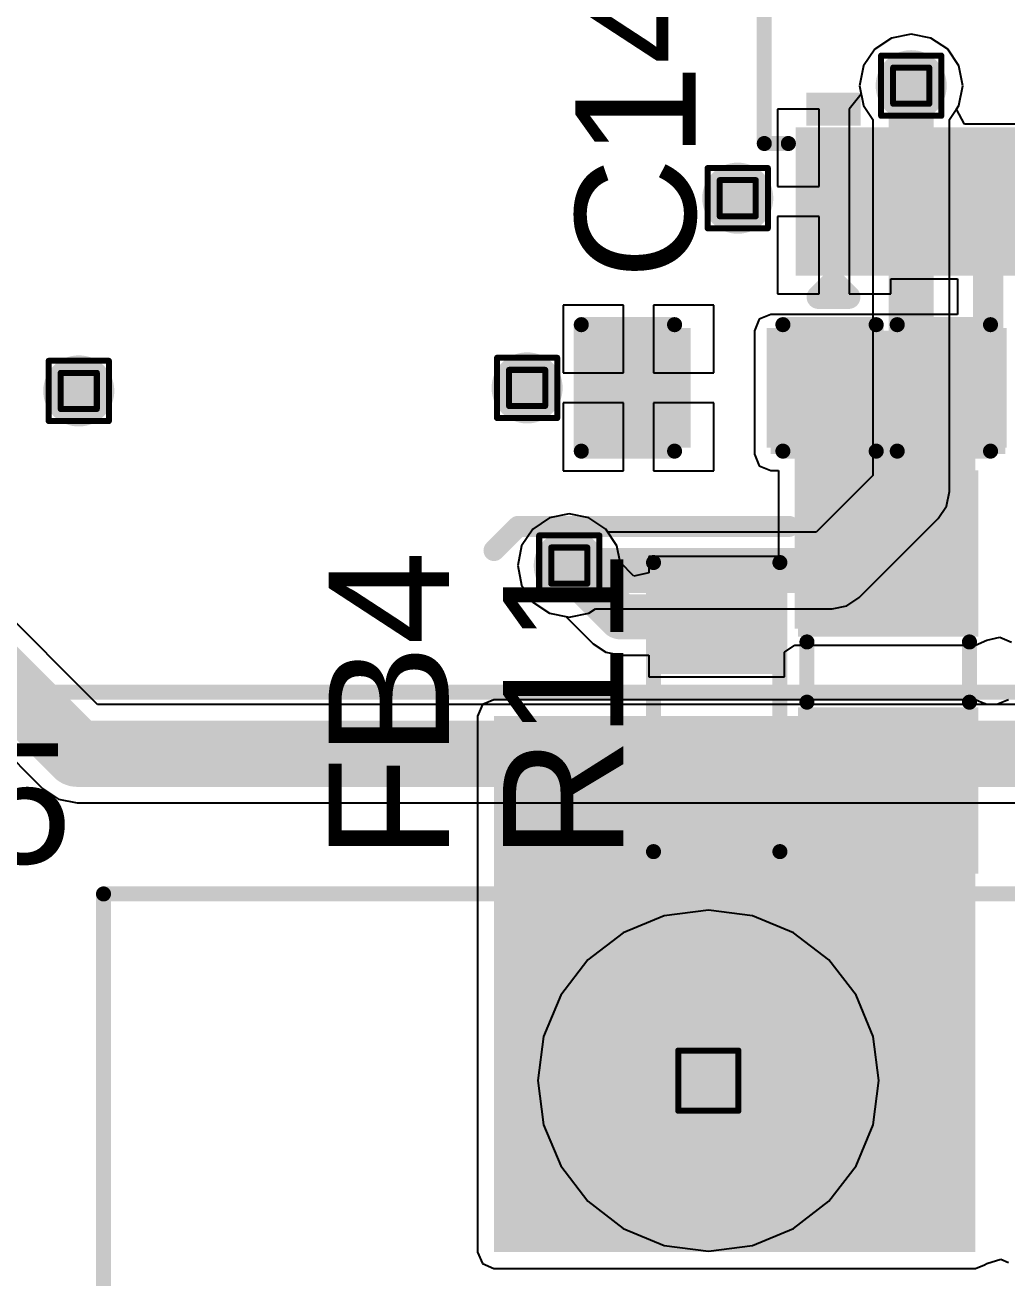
# Model space of a CAD drawing. Header units: inches. Extents: x -0.3 to 9.9, y -0.4 to 5.
# Drawn here: x 2.1011 to 2.4275, y 0.1784 to 0.5945 of the extents above; entities that cross this region are included whole.
import ezdxf

# ---------------------------------------------------------------- set-up
doc = ezdxf.new("R2010")
doc.units = ezdxf.units.IN
doc.header["$MEASUREMENT"] = 0
for name, color, linetype in [('Bottom Layer', 5, 'Continuous'), ('Bottom Solder', 6, 'Continuous'), ('Drill Drawing', 1, 'Continuous'), ('Multi-Layer', 9, 'Continuous'), ('Pad Holes', 156, 'Continuous'), ('Top Layer', 1, 'Continuous'), ('Top Overlay', 2, 'Continuous'), ('Top Paste', 8, 'Continuous'), ('Top Solder', 216, 'Continuous'), ('Via Holes', 16, 'Continuous')]:
    doc.layers.add(name, color=color, linetype=linetype)
doc.styles.add('Arial', font='', dxfattribs={"height": 0.2})
doc.styles.get('Arial').set_extended_font_data('Arial')

# ---------------------------------------------------------------- blocks, each defined once
blk = doc.blocks.new('HA0200500000G_9')
at = {"layer": 'Bottom Layer'}
h = blk.add_hatch(color=5, dxfattribs=at)
edge = h.paths.add_edge_path()
edge.add_arc((-0.1, 0.15), 0.05118, 0, 360)
at = {"layer": 'Bottom Solder'}
h = blk.add_hatch(color=6, dxfattribs=at)
edge = h.paths.add_edge_path()
edge.add_arc((-0.1, 0.15), 0.05518, 0, 360)
at = {"layer": 'Multi-Layer'}
h = blk.add_hatch(color=9, dxfattribs=at)
edge = h.paths.add_edge_path()
edge.add_arc((-0.1, 0.15), 0.05118, 0, 360)
at = {"layer": 'Pad Holes'}
h = blk.add_hatch(color=7, dxfattribs=at)
edge = h.paths.add_edge_path()
edge.add_arc((-0.1, 0.15), 0.02559, 0, 360)
at = {"layer": 'Top Layer'}
h = blk.add_hatch(color=1, dxfattribs=at)
edge = h.paths.add_edge_path()
edge.add_arc((-0.1, 0.15), 0.05118, 0, 360)
at = {"layer": 'Top Solder'}
h = blk.add_hatch(color=216, dxfattribs=at)
edge = h.paths.add_edge_path()
edge.add_arc((-0.1, 0.15), 0.05518, 0, 360)
at = {"layer": 'Top Overlay'}
for points in [[(-0.301, 0.212, 0.005, 0.005, 0), (0.203, 0.212, 0.005, 0.005, 0)], [(-0.301, -0.21, 0.005, 0.005, 0), (-0.301, 0.212, 0.005, 0.005, 0)]]:
    blk.add_lwpolyline(points, format="xyseb", dxfattribs=at)
blk.add_lwpolyline([(-0.30225, 0.212, 0.0025, 0.0025, 1), (-0.29975, 0.212, 0.0025, 0.0025, 1)], format="xyseb", close=True, dxfattribs=at)
blk.add_lwpolyline([(-0.30225, 0.212, 0.0025, 0.0025, 1), (-0.29975, 0.212, 0.0025, 0.0025, 1)], format="xyseb", close=True, dxfattribs=at)
blk = doc.blocks.new('ZIO_101954_13')
at = {"layer": 'Top Overlay'}
blk.add_lwpolyline([(-0.719, -1.74, 0.005, 0.005, 0), (0.719, -1.74, 0.005, 0.005, 0)], format="xyseb", dxfattribs=at)
blk = doc.blocks.new('14_TSSOP_55')
at = {"layer": 'Top Layer'}
for points in [[(-0.12992, 0.08563), (-0.08858, 0.08563), (-0.08858, 0.06791), (-0.12992, 0.06791)], [(0.08858, 0.08563), (0.12992, 0.08563), (0.12992, 0.06791), (0.08858, 0.06791)], [(-0.12992, 0.06004), (-0.08858, 0.06004), (-0.08858, 0.04232), (-0.12992, 0.04232)], [(0.08858, 0.06004), (0.12992, 0.06004), (0.12992, 0.04232), (0.08858, 0.04232)], [(-0.12992, 0.03445), (-0.08858, 0.03445), (-0.08858, 0.01673), (-0.12992, 0.01673)], [(0.08858, 0.03445), (0.12992, 0.03445), (0.12992, 0.01673), (0.08858, 0.01673)], [(-0.12992, 0.00886), (-0.08858, 0.00886), (-0.08858, -0.00886), (-0.12992, -0.00886)], [(0.08858, 0.00886), (0.12992, 0.00886), (0.12992, -0.00886), (0.08858, -0.00886)], [(-0.12992, -0.01673), (-0.08858, -0.01673), (-0.08858, -0.03445), (-0.12992, -0.03445)], [(0.08858, -0.01673), (0.12992, -0.01673), (0.12992, -0.03445), (0.08858, -0.03445)], [(-0.12992, -0.04232), (-0.08858, -0.04232), (-0.08858, -0.06004), (-0.12992, -0.06004)], [(0.08858, -0.04232), (0.12992, -0.04232), (0.12992, -0.06004), (0.08858, -0.06004)], [(-0.12992, -0.06791), (-0.08858, -0.06791), (-0.08858, -0.08563), (-0.12992, -0.08563)], [(0.08858, -0.06791), (0.12992, -0.06791), (0.12992, -0.08563), (0.08858, -0.08563)]]:
    blk.add_hatch(color=1, dxfattribs=at).paths.add_polyline_path(points)
at = {"layer": 'Top Overlay'}
blk.add_hatch(color=2, dxfattribs=at).paths.add_polyline_path([(-0.08411, 0.068), (-0.07311, 0.068), (-0.07311, 0.086), (-0.08411, 0.086)])
at = {"layer": 'Top Paste'}
for points in [[(-0.12992, 0.08563), (-0.08858, 0.08563), (-0.08858, 0.06791), (-0.12992, 0.06791)], [(0.08858, 0.08563), (0.12992, 0.08563), (0.12992, 0.06791), (0.08858, 0.06791)], [(-0.12992, 0.06004), (-0.08858, 0.06004), (-0.08858, 0.04232), (-0.12992, 0.04232)], [(0.08858, 0.06004), (0.12992, 0.06004), (0.12992, 0.04232), (0.08858, 0.04232)], [(-0.12992, 0.03445), (-0.08858, 0.03445), (-0.08858, 0.01673), (-0.12992, 0.01673)], [(0.08858, 0.03445), (0.12992, 0.03445), (0.12992, 0.01673), (0.08858, 0.01673)], [(-0.12992, 0.00886), (-0.08858, 0.00886), (-0.08858, -0.00886), (-0.12992, -0.00886)], [(0.08858, 0.00886), (0.12992, 0.00886), (0.12992, -0.00886), (0.08858, -0.00886)], [(-0.12992, -0.01673), (-0.08858, -0.01673), (-0.08858, -0.03445), (-0.12992, -0.03445)], [(0.08858, -0.01673), (0.12992, -0.01673), (0.12992, -0.03445), (0.08858, -0.03445)], [(-0.12992, -0.04232), (-0.08858, -0.04232), (-0.08858, -0.06004), (-0.12992, -0.06004)], [(0.08858, -0.04232), (0.12992, -0.04232), (0.12992, -0.06004), (0.08858, -0.06004)], [(-0.12992, -0.06791), (-0.08858, -0.06791), (-0.08858, -0.08563), (-0.12992, -0.08563)], [(0.08858, -0.06791), (0.12992, -0.06791), (0.12992, -0.08563), (0.08858, -0.08563)]]:
    blk.add_hatch(color=8, dxfattribs=at).paths.add_polyline_path(points)
at = {"layer": 'Top Solder'}
for points in [[(-0.13392, 0.08963), (-0.08458, 0.08963), (-0.08458, 0.06391), (-0.13392, 0.06391)], [(0.08458, 0.08963), (0.13392, 0.08963), (0.13392, 0.06391), (0.08458, 0.06391)], [(-0.13392, 0.06404), (-0.08458, 0.06404), (-0.08458, 0.03832), (-0.13392, 0.03832)], [(0.08458, 0.06404), (0.13392, 0.06404), (0.13392, 0.03832), (0.08458, 0.03832)], [(-0.13392, 0.03845), (-0.08458, 0.03845), (-0.08458, 0.01273), (-0.13392, 0.01273)], [(0.08458, 0.03845), (0.13392, 0.03845), (0.13392, 0.01273), (0.08458, 0.01273)], [(-0.13392, 0.01286), (-0.08458, 0.01286), (-0.08458, -0.01286), (-0.13392, -0.01286)], [(0.08458, 0.01286), (0.13392, 0.01286), (0.13392, -0.01286), (0.08458, -0.01286)], [(-0.13392, -0.01273), (-0.08458, -0.01273), (-0.08458, -0.03845), (-0.13392, -0.03845)], [(0.08458, -0.01273), (0.13392, -0.01273), (0.13392, -0.03845), (0.08458, -0.03845)], [(-0.13392, -0.03832), (-0.08458, -0.03832), (-0.08458, -0.06404), (-0.13392, -0.06404)], [(0.08458, -0.03832), (0.13392, -0.03832), (0.13392, -0.06404), (0.08458, -0.06404)], [(-0.13392, -0.06391), (-0.08458, -0.06391), (-0.08458, -0.08963), (-0.13392, -0.08963)], [(0.08458, -0.06391), (0.13392, -0.06391), (0.13392, -0.08963), (0.08458, -0.08963)]]:
    blk.add_hatch(color=216, dxfattribs=at).paths.add_polyline_path(points)
at = {"layer": 'Top Overlay'}
for points in [[(-0.09, 0.1, 0.005, 0.005, 0), (0.09, 0.1, 0.005, 0.005, 0)], [(-0.09, 0.1, 0.005, 0.005, 0), (-0.09, 0.092, 0.005, 0.005, 0)], [(0.09, 0.1, 0.005, 0.005, 0), (0.09, 0.092, 0.005, 0.005, 0)], [(-0.141, 0.082, 0.00787, 0.00787, 0), (-0.136, 0.077, 0.00787, 0.00787, 0)], [(-0.141, 0.082, 0.00787, 0.00787, 0), (-0.141, 0.072, 0.00787, 0.00787, 0)], [(-0.136, 0.077, 0.00787, 0.00787, 0), (-0.141, 0.072, 0.00787, 0.00787, 0)], [(-0.09, -0.092, 0.005, 0.005, 0), (-0.09, -0.1, 0.005, 0.005, 0)], [(0.09, -0.092, 0.005, 0.005, 0), (0.09, -0.1, 0.005, 0.005, 0)], [(-0.09, -0.1, 0.005, 0.005, 0), (0.09, -0.1, 0.005, 0.005, 0)]]:
    blk.add_lwpolyline(points, format="xyseb", dxfattribs=at)
for points in [[(-0.09125, 0.1, 0.0025, 0.0025, 1), (-0.08875, 0.1, 0.0025, 0.0025, 1)], [(-0.09125, 0.1, 0.0025, 0.0025, 1), (-0.08875, 0.1, 0.0025, 0.0025, 1)], [(0.08875, 0.1, 0.0025, 0.0025, 1), (0.09125, 0.1, 0.0025, 0.0025, 1)], [(0.08875, 0.1, 0.0025, 0.0025, 1), (0.09125, 0.1, 0.0025, 0.0025, 1)], [(-0.09125, 0.092, 0.0025, 0.0025, 1), (-0.08875, 0.092, 0.0025, 0.0025, 1)], [(0.08875, 0.092, 0.0025, 0.0025, 1), (0.09125, 0.092, 0.0025, 0.0025, 1)], [(-0.14297, 0.082, 0.00394, 0.00394, 1), (-0.13903, 0.082, 0.00394, 0.00394, 1)], [(-0.14297, 0.082, 0.00394, 0.00394, 1), (-0.13903, 0.082, 0.00394, 0.00394, 1)], [(-0.13797, 0.077, 0.00394, 0.00394, 1), (-0.13403, 0.077, 0.00394, 0.00394, 1)], [(-0.13797, 0.077, 0.00394, 0.00394, 1), (-0.13403, 0.077, 0.00394, 0.00394, 1)], [(-0.14297, 0.072, 0.00394, 0.00394, 1), (-0.13903, 0.072, 0.00394, 0.00394, 1)], [(-0.14297, 0.072, 0.00394, 0.00394, 1), (-0.13903, 0.072, 0.00394, 0.00394, 1)], [(-0.09125, -0.092, 0.0025, 0.0025, 1), (-0.08875, -0.092, 0.0025, 0.0025, 1)], [(0.08875, -0.092, 0.0025, 0.0025, 1), (0.09125, -0.092, 0.0025, 0.0025, 1)], [(-0.09125, -0.1, 0.0025, 0.0025, 1), (-0.08875, -0.1, 0.0025, 0.0025, 1)], [(-0.09125, -0.1, 0.0025, 0.0025, 1), (-0.08875, -0.1, 0.0025, 0.0025, 1)], [(0.08875, -0.1, 0.0025, 0.0025, 1), (0.09125, -0.1, 0.0025, 0.0025, 1)], [(0.08875, -0.1, 0.0025, 0.0025, 1), (0.09125, -0.1, 0.0025, 0.0025, 1)]]:
    blk.add_lwpolyline(points, format="xyseb", close=True, dxfattribs=at)
blk = doc.blocks.new('R___0603_93')
at = {"layer": 'Top Layer'}
for points in [[(-0.015, 0.0175), (-0.015, -0.0175), (-0.045, -0.0175), (-0.045, 0.0175)], [(0.045, 0.0175), (0.045, -0.0175), (0.015, -0.0175), (0.015, 0.0175)]]:
    blk.add_hatch(color=1, dxfattribs=at).paths.add_polyline_path(points)
at = {"layer": 'Top Paste'}
for points in [[(-0.015, 0.0175), (-0.015, -0.0175), (-0.045, -0.0175), (-0.045, 0.0175)], [(0.045, 0.0175), (0.045, -0.0175), (0.015, -0.0175), (0.015, 0.0175)]]:
    blk.add_hatch(color=8, dxfattribs=at).paths.add_polyline_path(points)
at = {"layer": 'Top Solder'}
for points in [[(-0.011, 0.0215), (-0.011, -0.0215), (-0.049, -0.0215), (-0.049, 0.0215)], [(0.049, 0.0215), (0.049, -0.0215), (0.011, -0.0215), (0.011, 0.0215)]]:
    blk.add_hatch(color=216, dxfattribs=at).paths.add_polyline_path(points)
at = {"layer": 'Top Overlay'}
for points in [[(-0.048, -0.021, 0.005, 0.005, 0), (-0.048, 0.021, 0.005, 0.005, 0)], [(0.048, 0.021, 0.005, 0.005, 0), (-0.048, 0.021, 0.005, 0.005, 0)], [(0.048, -0.021, 0.005, 0.005, 0), (0.048, 0.021, 0.005, 0.005, 0)], [(0.048, -0.021, 0.005, 0.005, 0), (-0.048, -0.021, 0.005, 0.005, 0)]]:
    blk.add_lwpolyline(points, format="xyseb", dxfattribs=at)
for points in [[(-0.04925, 0.021, 0.0025, 0.0025, 1), (-0.04675, 0.021, 0.0025, 0.0025, 1)], [(-0.04925, 0.021, 0.0025, 0.0025, 1), (-0.04675, 0.021, 0.0025, 0.0025, 1)], [(0.04675, 0.021, 0.0025, 0.0025, 1), (0.04925, 0.021, 0.0025, 0.0025, 1)], [(0.04675, 0.021, 0.0025, 0.0025, 1), (0.04925, 0.021, 0.0025, 0.0025, 1)], [(-0.04925, -0.021, 0.0025, 0.0025, 1), (-0.04675, -0.021, 0.0025, 0.0025, 1)], [(-0.04925, -0.021, 0.0025, 0.0025, 1), (-0.04675, -0.021, 0.0025, 0.0025, 1)], [(0.04675, -0.021, 0.0025, 0.0025, 1), (0.04925, -0.021, 0.0025, 0.0025, 1)], [(0.04675, -0.021, 0.0025, 0.0025, 1), (0.04925, -0.021, 0.0025, 0.0025, 1)]]:
    blk.add_lwpolyline(points, format="xyseb", close=True, dxfattribs=at)
blk = doc.blocks.new('I___0805_133')
at = {"layer": 'Top Layer'}
for points in [[(-0.06299, 0.02598), (-0.01575, 0.02598), (-0.01575, -0.02598), (-0.06299, -0.02598)], [(0.01575, 0.02598), (0.06299, 0.02598), (0.06299, -0.02598), (0.01575, -0.02598)]]:
    blk.add_hatch(color=1, dxfattribs=at).paths.add_polyline_path(points)
at = {"layer": 'Top Paste'}
for points in [[(-0.06299, 0.02598), (-0.01575, 0.02598), (-0.01575, -0.02598), (-0.06299, -0.02598)], [(0.01575, 0.02598), (0.06299, 0.02598), (0.06299, -0.02598), (0.01575, -0.02598)]]:
    blk.add_hatch(color=8, dxfattribs=at).paths.add_polyline_path(points)
at = {"layer": 'Top Solder'}
for points in [[(-0.06699, 0.02998), (-0.01175, 0.02998), (-0.01175, -0.02998), (-0.06699, -0.02998)], [(0.01175, 0.02998), (0.06699, 0.02998), (0.06699, -0.02998), (0.01175, -0.02998)]]:
    blk.add_hatch(color=216, dxfattribs=at).paths.add_polyline_path(points)
at = {"layer": 'Top Overlay'}
for points in [[(-0.01, 0.027, 0.005, 0.005, 0), (0.01, 0.027, 0.005, 0.005, 0)], [(-0.01, -0.027, 0.005, 0.005, 0), (0.01, -0.027, 0.005, 0.005, 0)]]:
    blk.add_lwpolyline(points, format="xyseb", dxfattribs=at)
for points in [[(-0.01125, 0.027, 0.0025, 0.0025, 1), (-0.00875, 0.027, 0.0025, 0.0025, 1)], [(0.00875, 0.027, 0.0025, 0.0025, 1), (0.01125, 0.027, 0.0025, 0.0025, 1)], [(-0.01125, -0.027, 0.0025, 0.0025, 1), (-0.00875, -0.027, 0.0025, 0.0025, 1)], [(0.00875, -0.027, 0.0025, 0.0025, 1), (0.01125, -0.027, 0.0025, 0.0025, 1)]]:
    blk.add_lwpolyline(points, format="xyseb", close=True, dxfattribs=at)
blk = doc.blocks.new('C___0603_203')
at = {"layer": 'Top Layer'}
for points in [[(-0.015, 0.0175), (-0.015, -0.0175), (-0.045, -0.0175), (-0.045, 0.0175)], [(0.045, 0.0175), (0.045, -0.0175), (0.015, -0.0175), (0.015, 0.0175)]]:
    blk.add_hatch(color=1, dxfattribs=at).paths.add_polyline_path(points)
at = {"layer": 'Top Paste'}
for points in [[(-0.015, 0.0175), (-0.015, -0.0175), (-0.045, -0.0175), (-0.045, 0.0175)], [(0.045, 0.0175), (0.045, -0.0175), (0.015, -0.0175), (0.015, 0.0175)]]:
    blk.add_hatch(color=8, dxfattribs=at).paths.add_polyline_path(points)
at = {"layer": 'Top Solder'}
for points in [[(-0.01264, 0.01986), (-0.01264, -0.01986), (-0.04736, -0.01986), (-0.04736, 0.01986)], [(0.04736, 0.01986), (0.04736, -0.01986), (0.01264, -0.01986), (0.01264, 0.01986)]]:
    blk.add_hatch(color=216, dxfattribs=at).paths.add_polyline_path(points)
at = {"layer": 'Top Overlay'}
for points in [[(-0.049, 0.021, 0.005, 0.005, 0), (-0.018, 0.021, 0.005, 0.005, 0)], [(-0.049, -0.021, 0.005, 0.005, 0), (-0.049, 0.021, 0.005, 0.005, 0)], [(0.018, 0.021, 0.005, 0.005, 0), (0.049, 0.021, 0.005, 0.005, 0)], [(0.049, -0.021, 0.005, 0.005, 0), (0.049, 0.021, 0.005, 0.005, 0)], [(-0.049, -0.021, 0.005, 0.005, 0), (-0.018, -0.021, 0.005, 0.005, 0)], [(0.018, -0.021, 0.005, 0.005, 0), (0.049, -0.021, 0.005, 0.005, 0)]]:
    blk.add_lwpolyline(points, format="xyseb", dxfattribs=at)
for points in [[(-0.05025, 0.021, 0.0025, 0.0025, 1), (-0.04775, 0.021, 0.0025, 0.0025, 1)], [(-0.05025, 0.021, 0.0025, 0.0025, 1), (-0.04775, 0.021, 0.0025, 0.0025, 1)], [(-0.01925, 0.021, 0.0025, 0.0025, 1), (-0.01675, 0.021, 0.0025, 0.0025, 1)], [(0.01675, 0.021, 0.0025, 0.0025, 1), (0.01925, 0.021, 0.0025, 0.0025, 1)], [(0.04775, 0.021, 0.0025, 0.0025, 1), (0.05025, 0.021, 0.0025, 0.0025, 1)], [(0.04775, 0.021, 0.0025, 0.0025, 1), (0.05025, 0.021, 0.0025, 0.0025, 1)], [(-0.05025, -0.021, 0.0025, 0.0025, 1), (-0.04775, -0.021, 0.0025, 0.0025, 1)], [(-0.05025, -0.021, 0.0025, 0.0025, 1), (-0.04775, -0.021, 0.0025, 0.0025, 1)], [(-0.01925, -0.021, 0.0025, 0.0025, 1), (-0.01675, -0.021, 0.0025, 0.0025, 1)], [(0.01675, -0.021, 0.0025, 0.0025, 1), (0.01925, -0.021, 0.0025, 0.0025, 1)], [(0.04775, -0.021, 0.0025, 0.0025, 1), (0.05025, -0.021, 0.0025, 0.0025, 1)], [(0.04775, -0.021, 0.0025, 0.0025, 1), (0.05025, -0.021, 0.0025, 0.0025, 1)]]:
    blk.add_lwpolyline(points, format="xyseb", close=True, dxfattribs=at)
blk = doc.blocks.new('C___0603_205')
at = {"layer": 'Top Layer'}
for points in [[(-0.015, 0.0175), (-0.015, -0.0175), (-0.045, -0.0175), (-0.045, 0.0175)], [(0.045, 0.0175), (0.045, -0.0175), (0.015, -0.0175), (0.015, 0.0175)]]:
    blk.add_hatch(color=1, dxfattribs=at).paths.add_polyline_path(points)
at = {"layer": 'Top Paste'}
for points in [[(-0.015, 0.0175), (-0.015, -0.0175), (-0.045, -0.0175), (-0.045, 0.0175)], [(0.045, 0.0175), (0.045, -0.0175), (0.015, -0.0175), (0.015, 0.0175)]]:
    blk.add_hatch(color=8, dxfattribs=at).paths.add_polyline_path(points)
at = {"layer": 'Top Solder'}
for points in [[(-0.01264, 0.01986), (-0.01264, -0.01986), (-0.04736, -0.01986), (-0.04736, 0.01986)], [(0.04736, 0.01986), (0.04736, -0.01986), (0.01264, -0.01986), (0.01264, 0.01986)]]:
    blk.add_hatch(color=216, dxfattribs=at).paths.add_polyline_path(points)
at = {"layer": 'Top Overlay'}
for points in [[(-0.049, 0.021, 0.005, 0.005, 0), (-0.018, 0.021, 0.005, 0.005, 0)], [(-0.049, -0.021, 0.005, 0.005, 0), (-0.049, 0.021, 0.005, 0.005, 0)], [(0.018, 0.021, 0.005, 0.005, 0), (0.049, 0.021, 0.005, 0.005, 0)], [(0.049, -0.021, 0.005, 0.005, 0), (0.049, 0.021, 0.005, 0.005, 0)], [(-0.049, -0.021, 0.005, 0.005, 0), (-0.018, -0.021, 0.005, 0.005, 0)], [(0.018, -0.021, 0.005, 0.005, 0), (0.049, -0.021, 0.005, 0.005, 0)]]:
    blk.add_lwpolyline(points, format="xyseb", dxfattribs=at)
for points in [[(-0.05025, 0.021, 0.0025, 0.0025, 1), (-0.04775, 0.021, 0.0025, 0.0025, 1)], [(-0.05025, 0.021, 0.0025, 0.0025, 1), (-0.04775, 0.021, 0.0025, 0.0025, 1)], [(-0.01925, 0.021, 0.0025, 0.0025, 1), (-0.01675, 0.021, 0.0025, 0.0025, 1)], [(0.01675, 0.021, 0.0025, 0.0025, 1), (0.01925, 0.021, 0.0025, 0.0025, 1)], [(0.04775, 0.021, 0.0025, 0.0025, 1), (0.05025, 0.021, 0.0025, 0.0025, 1)], [(0.04775, 0.021, 0.0025, 0.0025, 1), (0.05025, 0.021, 0.0025, 0.0025, 1)], [(-0.05025, -0.021, 0.0025, 0.0025, 1), (-0.04775, -0.021, 0.0025, 0.0025, 1)], [(-0.05025, -0.021, 0.0025, 0.0025, 1), (-0.04775, -0.021, 0.0025, 0.0025, 1)], [(-0.01925, -0.021, 0.0025, 0.0025, 1), (-0.01675, -0.021, 0.0025, 0.0025, 1)], [(0.01675, -0.021, 0.0025, 0.0025, 1), (0.01925, -0.021, 0.0025, 0.0025, 1)], [(0.04775, -0.021, 0.0025, 0.0025, 1), (0.05025, -0.021, 0.0025, 0.0025, 1)], [(0.04775, -0.021, 0.0025, 0.0025, 1), (0.05025, -0.021, 0.0025, 0.0025, 1)]]:
    blk.add_lwpolyline(points, format="xyseb", close=True, dxfattribs=at)

msp = doc.modelspace()

# ---------------------------------------------------------------- hatches: boundary and pattern name
at = {"layer": 'Bottom Layer'}
h = msp.add_hatch(color=5, dxfattribs=at)
edge = h.paths.add_edge_path()
edge.add_arc((2.39564, 0.57436), 0.01181, 0, 360)
h = msp.add_hatch(color=5, dxfattribs=at)
edge = h.paths.add_edge_path()
edge.add_arc((2.338, 0.537), 0.01181, 0, 360)
h = msp.add_hatch(color=5, dxfattribs=at)
edge = h.paths.add_edge_path()
edge.add_arc((2.119, 0.473), 0.01181, 0, 360)
h = msp.add_hatch(color=5, dxfattribs=at)
edge = h.paths.add_edge_path()
edge.add_arc((2.268, 0.474), 0.01181, 0, 360)
h = msp.add_hatch(color=5, dxfattribs=at)
edge = h.paths.add_edge_path()
edge.add_arc((2.282, 0.415), 0.01181, 0, 360)
at = {"layer": 'Bottom Solder'}
h = msp.add_hatch(color=6, dxfattribs=at)
edge = h.paths.add_edge_path()
edge.add_arc((2.39564, 0.57436), 0.00591, 0, 360)
h = msp.add_hatch(color=6, dxfattribs=at)
edge = h.paths.add_edge_path()
edge.add_arc((2.338, 0.537), 0.00591, 0, 360)
h = msp.add_hatch(color=6, dxfattribs=at)
edge = h.paths.add_edge_path()
edge.add_arc((2.119, 0.473), 0.00591, 0, 360)
h = msp.add_hatch(color=6, dxfattribs=at)
edge = h.paths.add_edge_path()
edge.add_arc((2.268, 0.474), 0.00591, 0, 360)
h = msp.add_hatch(color=6, dxfattribs=at)
edge = h.paths.add_edge_path()
edge.add_arc((2.282, 0.415), 0.00591, 0, 360)
at = {"layer": 'Top Layer'}
h = msp.add_hatch(color=1, dxfattribs=at)
edge = h.paths.add_edge_path()
edge.add_arc((2.39564, 0.57436), 0.01181, 0, 360)
h = msp.add_hatch(color=1, dxfattribs=at)
edge = h.paths.add_edge_path()
edge.add_arc((2.338, 0.537), 0.01181, 0, 360)
for points in [[(2.34896, 0.452), (2.42696, 0.452), (2.42696, 0.493), (2.34896, 0.493)], [(2.35696, 0.394), (2.41696, 0.394), (2.41696, 0.467), (2.35696, 0.467)], [(2.41696, 0.365), (2.25696, 0.365), (2.25696, 0.187), (2.41696, 0.187)]]:
    msp.add_hatch(color=1, dxfattribs=at).paths.add_polyline_path(points)
h = msp.add_hatch(color=1, dxfattribs=at)
edge = h.paths.add_edge_path()
edge.add_arc((2.119, 0.473), 0.01181, 0, 360)
h = msp.add_hatch(color=1, dxfattribs=at)
edge = h.paths.add_edge_path()
edge.add_arc((2.268, 0.474), 0.01181, 0, 360)
h = msp.add_hatch(color=1, dxfattribs=at)
edge = h.paths.add_edge_path()
edge.add_arc((2.282, 0.415), 0.01181, 0, 360)
at = {"layer": 'Top Solder'}
h = msp.add_hatch(color=216, dxfattribs=at)
edge = h.paths.add_edge_path()
edge.add_arc((2.39564, 0.57436), 0.00591, 0, 360)
h = msp.add_hatch(color=216, dxfattribs=at)
edge = h.paths.add_edge_path()
edge.add_arc((2.338, 0.537), 0.00591, 0, 360)
h = msp.add_hatch(color=216, dxfattribs=at)
edge = h.paths.add_edge_path()
edge.add_arc((2.119, 0.473), 0.00591, 0, 360)
h = msp.add_hatch(color=216, dxfattribs=at)
edge = h.paths.add_edge_path()
edge.add_arc((2.268, 0.474), 0.00591, 0, 360)
h = msp.add_hatch(color=216, dxfattribs=at)
edge = h.paths.add_edge_path()
edge.add_arc((2.282, 0.415), 0.00591, 0, 360)
at = {"layer": 'Via Holes'}
h = msp.add_hatch(color=7, dxfattribs=at)
edge = h.paths.add_edge_path()
edge.add_arc((2.39564, 0.57436), 0.00591, 0, 360)
h = msp.add_hatch(color=7, dxfattribs=at)
edge = h.paths.add_edge_path()
edge.add_arc((2.338, 0.537), 0.00591, 0, 360)
h = msp.add_hatch(color=7, dxfattribs=at)
edge = h.paths.add_edge_path()
edge.add_arc((2.119, 0.473), 0.00591, 0, 360)
h = msp.add_hatch(color=7, dxfattribs=at)
edge = h.paths.add_edge_path()
edge.add_arc((2.268, 0.474), 0.00591, 0, 360)
h = msp.add_hatch(color=7, dxfattribs=at)
edge = h.paths.add_edge_path()
edge.add_arc((2.282, 0.415), 0.00591, 0, 360)

# ---------------------------------------------------------------- linework, layer by layer
at = {"layer": 'Bottom Layer'}
for p, q in [((2.39564, 0.5915), (2.38908, 0.59019)), ((2.4022, 0.59019), (2.39564, 0.5915)), ((2.38908, 0.59019), (2.38352, 0.58648)), ((2.40776, 0.58648), (2.4022, 0.59019)), ((2.38352, 0.58648), (2.37981, 0.58092)), ((2.41148, 0.58092), (2.40776, 0.58648)), ((2.37981, 0.58092), (2.3785, 0.57436)), ((2.41278, 0.57436), (2.41148, 0.58092)), ((2.3785, 0.57436), (2.37981, 0.5678)), ((2.41148, 0.5678), (2.41278, 0.57436)), ((2.37981, 0.5678), (2.3829, 0.56317)), ((2.40839, 0.56317), (2.41148, 0.5678)), ((2.3829, 0.56317), (2.3829, 0.44492)), ((2.40839, 0.43964), (2.40839, 0.56317)), ((2.12526, 0.36881), (2.04631, 0.44776)), ((2.3829, 0.44492), (2.36407, 0.4261)), ((2.40742, 0.43476), (2.40839, 0.43964)), ((2.40465, 0.43063), (2.40742, 0.43476)), ((2.01846, 0.42946), (2.10696, 0.34096)), ((2.27544, 0.43084), (2.26988, 0.42712)), ((2.282, 0.43214), (2.27544, 0.43084)), ((2.28856, 0.43084), (2.282, 0.43214)), ((2.29412, 0.42712), (2.28856, 0.43084)), ((2.37836, 0.40434), (2.40465, 0.43063)), ((2.26988, 0.42712), (2.26616, 0.42156)), ((2.2948, 0.4261), (2.29412, 0.42712)), ((2.36407, 0.4261), (2.2948, 0.4261)), ((2.26616, 0.42156), (2.26486, 0.415)), ((2.26486, 0.415), (2.26616, 0.40844)), ((2.26616, 0.40844), (2.26988, 0.40288)), ((2.37423, 0.40158), (2.37836, 0.40434)), ((2.26988, 0.40288), (2.27544, 0.39916)), ((2.28856, 0.39916), (2.29072, 0.40061)), ((2.29072, 0.40061), (2.36935, 0.40061)), ((2.36935, 0.40061), (2.37423, 0.40158)), ((2.27544, 0.39916), (2.282, 0.39786)), ((2.282, 0.39786), (2.28856, 0.39916)), ((2.57654, 0.36881), (2.12526, 0.36881)), ((2.10696, 0.34096), (2.11226, 0.33743)), ((2.11226, 0.33743), (2.1185, 0.33619)), ((2.1185, 0.33619), (3.30035, 0.33619)), ((2.32822, 0.30061), (2.31356, 0.29868)), ((2.34289, 0.29868), (2.32822, 0.30061)), ((2.31356, 0.29868), (2.29989, 0.29302)), ((2.35656, 0.29302), (2.34289, 0.29868)), ((2.29989, 0.29302), (2.28815, 0.28402)), ((2.36829, 0.28402), (2.35656, 0.29302)), ((2.28815, 0.28402), (2.27915, 0.27228)), ((2.3773, 0.27228), (2.36829, 0.28402)), ((2.27915, 0.27228), (2.27349, 0.25862)), ((2.38296, 0.25862), (2.3773, 0.27228)), ((2.27349, 0.25862), (2.27156, 0.24395)), ((2.38489, 0.24395), (2.38296, 0.25862)), ((2.27156, 0.24395), (2.27349, 0.22928)), ((2.38296, 0.22928), (2.38489, 0.24395)), ((2.27349, 0.22928), (2.27915, 0.21562)), ((2.3773, 0.21562), (2.38296, 0.22928)), ((2.27915, 0.21562), (2.28815, 0.20388)), ((2.36829, 0.20388), (2.3773, 0.21562)), ((2.28815, 0.20388), (2.29989, 0.19487)), ((2.35656, 0.19487), (2.36829, 0.20388)), ((2.29989, 0.19487), (2.31356, 0.18921)), ((2.34289, 0.18921), (2.35656, 0.19487)), ((2.31356, 0.18921), (2.32822, 0.18728)), ((2.32822, 0.18728), (2.34289, 0.18921))]:
    msp.add_line(p, q, dxfattribs=at)
for points in [[(2.39564, 0.43964, 0.015, 0.015, 0), (2.39564, 0.57436, 0.015, 0.015, 0)], [(2.03, 0.441, 0.022, 0.022, 0), (2.1185, 0.3525, 0.022, 0.022, 0)], [(2.36935, 0.41335, 0.015, 0.015, 0), (2.39564, 0.43964, 0.015, 0.015, 0)], [(2.282, 0.415, 0.015, 0.015, 0), (2.28365, 0.41335, 0.015, 0.015, 0)], [(2.28365, 0.41335, 0.015, 0.015, 0), (2.36935, 0.41335, 0.015, 0.015, 0)], [(2.1185, 0.3525, 0.022, 0.022, 0), (2.62246, 0.3525, 0.022, 0.022, 0)]]:
    msp.add_lwpolyline(points, format="xyseb", dxfattribs=at)
for points in [[(2.39189, 0.57436, 0.0075, 0.0075, 1), (2.39939, 0.57436, 0.0075, 0.0075, 1)], [(2.39189, 0.43964, 0.0075, 0.0075, 1), (2.39939, 0.43964, 0.0075, 0.0075, 1)], [(2.39189, 0.43964, 0.0075, 0.0075, 1), (2.39939, 0.43964, 0.0075, 0.0075, 1)], [(2.27825, 0.415, 0.0075, 0.0075, 1), (2.28575, 0.415, 0.0075, 0.0075, 1)], [(2.2799, 0.41335, 0.0075, 0.0075, 1), (2.2874, 0.41335, 0.0075, 0.0075, 1)], [(2.2799, 0.41335, 0.0075, 0.0075, 1), (2.2874, 0.41335, 0.0075, 0.0075, 1)], [(2.3656, 0.41335, 0.0075, 0.0075, 1), (2.3731, 0.41335, 0.0075, 0.0075, 1)], [(2.3656, 0.41335, 0.0075, 0.0075, 1), (2.3731, 0.41335, 0.0075, 0.0075, 1)], [(2.113, 0.3525, 0.011, 0.011, 1), (2.124, 0.3525, 0.011, 0.011, 1)], [(2.113, 0.3525, 0.011, 0.011, 1), (2.124, 0.3525, 0.011, 0.011, 1)]]:
    msp.add_lwpolyline(points, format="xyseb", close=True, dxfattribs=at)
at = {"layer": 'Drill Drawing'}
for points in [[(2.38564, 0.58436, 0.002, 0.002, 0), (2.40564, 0.58436, 0.002, 0.002, 0)], [(2.38564, 0.56436, 0.002, 0.002, 0), (2.38564, 0.58436, 0.002, 0.002, 0)], [(2.40564, 0.56436, 0.002, 0.002, 0), (2.40564, 0.58436, 0.002, 0.002, 0)], [(2.38964, 0.58036, 0.002, 0.002, 0), (2.40164, 0.58036, 0.002, 0.002, 0)], [(2.38964, 0.56836, 0.002, 0.002, 0), (2.38964, 0.58036, 0.002, 0.002, 0)], [(2.40164, 0.56836, 0.002, 0.002, 0), (2.40164, 0.58036, 0.002, 0.002, 0)], [(2.38964, 0.56836, 0.002, 0.002, 0), (2.40164, 0.56836, 0.002, 0.002, 0)], [(2.38564, 0.56436, 0.002, 0.002, 0), (2.40564, 0.56436, 0.002, 0.002, 0)], [(2.328, 0.547, 0.002, 0.002, 0), (2.348, 0.547, 0.002, 0.002, 0)], [(2.328, 0.527, 0.002, 0.002, 0), (2.328, 0.547, 0.002, 0.002, 0)], [(2.348, 0.527, 0.002, 0.002, 0), (2.348, 0.547, 0.002, 0.002, 0)], [(2.332, 0.543, 0.002, 0.002, 0), (2.344, 0.543, 0.002, 0.002, 0)], [(2.332, 0.531, 0.002, 0.002, 0), (2.332, 0.543, 0.002, 0.002, 0)], [(2.344, 0.531, 0.002, 0.002, 0), (2.344, 0.543, 0.002, 0.002, 0)], [(2.332, 0.531, 0.002, 0.002, 0), (2.344, 0.531, 0.002, 0.002, 0)], [(2.328, 0.527, 0.002, 0.002, 0), (2.348, 0.527, 0.002, 0.002, 0)], [(2.109, 0.483, 0.002, 0.002, 0), (2.129, 0.483, 0.002, 0.002, 0)], [(2.109, 0.463, 0.002, 0.002, 0), (2.109, 0.483, 0.002, 0.002, 0)], [(2.129, 0.463, 0.002, 0.002, 0), (2.129, 0.483, 0.002, 0.002, 0)], [(2.258, 0.484, 0.002, 0.002, 0), (2.278, 0.484, 0.002, 0.002, 0)], [(2.258, 0.464, 0.002, 0.002, 0), (2.258, 0.484, 0.002, 0.002, 0)], [(2.278, 0.464, 0.002, 0.002, 0), (2.278, 0.484, 0.002, 0.002, 0)], [(2.113, 0.479, 0.002, 0.002, 0), (2.125, 0.479, 0.002, 0.002, 0)], [(2.113, 0.467, 0.002, 0.002, 0), (2.113, 0.479, 0.002, 0.002, 0)], [(2.125, 0.467, 0.002, 0.002, 0), (2.125, 0.479, 0.002, 0.002, 0)], [(2.262, 0.48, 0.002, 0.002, 0), (2.274, 0.48, 0.002, 0.002, 0)], [(2.262, 0.468, 0.002, 0.002, 0), (2.262, 0.48, 0.002, 0.002, 0)], [(2.274, 0.468, 0.002, 0.002, 0), (2.274, 0.48, 0.002, 0.002, 0)], [(2.113, 0.467, 0.002, 0.002, 0), (2.125, 0.467, 0.002, 0.002, 0)], [(2.262, 0.468, 0.002, 0.002, 0), (2.274, 0.468, 0.002, 0.002, 0)], [(2.109, 0.463, 0.002, 0.002, 0), (2.129, 0.463, 0.002, 0.002, 0)], [(2.258, 0.464, 0.002, 0.002, 0), (2.278, 0.464, 0.002, 0.002, 0)], [(2.272, 0.425, 0.002, 0.002, 0), (2.292, 0.425, 0.002, 0.002, 0)], [(2.272, 0.405, 0.002, 0.002, 0), (2.272, 0.425, 0.002, 0.002, 0)], [(2.292, 0.405, 0.002, 0.002, 0), (2.292, 0.425, 0.002, 0.002, 0)], [(2.276, 0.421, 0.002, 0.002, 0), (2.288, 0.421, 0.002, 0.002, 0)], [(2.276, 0.409, 0.002, 0.002, 0), (2.276, 0.421, 0.002, 0.002, 0)], [(2.288, 0.409, 0.002, 0.002, 0), (2.288, 0.421, 0.002, 0.002, 0)], [(2.276, 0.409, 0.002, 0.002, 0), (2.288, 0.409, 0.002, 0.002, 0)], [(2.272, 0.405, 0.002, 0.002, 0), (2.292, 0.405, 0.002, 0.002, 0)], [(2.31822, 0.25395, 0.002, 0.002, 0), (2.33822, 0.25395, 0.002, 0.002, 0)], [(2.31822, 0.23395, 0.002, 0.002, 0), (2.31822, 0.25395, 0.002, 0.002, 0)], [(2.33822, 0.23395, 0.002, 0.002, 0), (2.33822, 0.25395, 0.002, 0.002, 0)], [(2.31822, 0.23395, 0.002, 0.002, 0), (2.33822, 0.23395, 0.002, 0.002, 0)]]:
    msp.add_lwpolyline(points, format="xyseb", dxfattribs=at)
for points in [[(2.38514, 0.58436, 0.001, 0.001, 1), (2.38614, 0.58436, 0.001, 0.001, 1)], [(2.38514, 0.58436, 0.001, 0.001, 1), (2.38614, 0.58436, 0.001, 0.001, 1)], [(2.40514, 0.58436, 0.001, 0.001, 1), (2.40614, 0.58436, 0.001, 0.001, 1)], [(2.40514, 0.58436, 0.001, 0.001, 1), (2.40614, 0.58436, 0.001, 0.001, 1)], [(2.38914, 0.58036, 0.001, 0.001, 1), (2.39014, 0.58036, 0.001, 0.001, 1)], [(2.38914, 0.58036, 0.001, 0.001, 1), (2.39014, 0.58036, 0.001, 0.001, 1)], [(2.40114, 0.58036, 0.001, 0.001, 1), (2.40214, 0.58036, 0.001, 0.001, 1)], [(2.40114, 0.58036, 0.001, 0.001, 1), (2.40214, 0.58036, 0.001, 0.001, 1)], [(2.38914, 0.56836, 0.001, 0.001, 1), (2.39014, 0.56836, 0.001, 0.001, 1)], [(2.38914, 0.56836, 0.001, 0.001, 1), (2.39014, 0.56836, 0.001, 0.001, 1)], [(2.40114, 0.56836, 0.001, 0.001, 1), (2.40214, 0.56836, 0.001, 0.001, 1)], [(2.40114, 0.56836, 0.001, 0.001, 1), (2.40214, 0.56836, 0.001, 0.001, 1)], [(2.38514, 0.56436, 0.001, 0.001, 1), (2.38614, 0.56436, 0.001, 0.001, 1)], [(2.38514, 0.56436, 0.001, 0.001, 1), (2.38614, 0.56436, 0.001, 0.001, 1)], [(2.40514, 0.56436, 0.001, 0.001, 1), (2.40614, 0.56436, 0.001, 0.001, 1)], [(2.40514, 0.56436, 0.001, 0.001, 1), (2.40614, 0.56436, 0.001, 0.001, 1)], [(2.3275, 0.547, 0.001, 0.001, 1), (2.3285, 0.547, 0.001, 0.001, 1)], [(2.3275, 0.547, 0.001, 0.001, 1), (2.3285, 0.547, 0.001, 0.001, 1)], [(2.3475, 0.547, 0.001, 0.001, 1), (2.3485, 0.547, 0.001, 0.001, 1)], [(2.3475, 0.547, 0.001, 0.001, 1), (2.3485, 0.547, 0.001, 0.001, 1)], [(2.3315, 0.543, 0.001, 0.001, 1), (2.3325, 0.543, 0.001, 0.001, 1)], [(2.3315, 0.543, 0.001, 0.001, 1), (2.3325, 0.543, 0.001, 0.001, 1)], [(2.3435, 0.543, 0.001, 0.001, 1), (2.3445, 0.543, 0.001, 0.001, 1)], [(2.3435, 0.543, 0.001, 0.001, 1), (2.3445, 0.543, 0.001, 0.001, 1)], [(2.3315, 0.531, 0.001, 0.001, 1), (2.3325, 0.531, 0.001, 0.001, 1)], [(2.3315, 0.531, 0.001, 0.001, 1), (2.3325, 0.531, 0.001, 0.001, 1)], [(2.3435, 0.531, 0.001, 0.001, 1), (2.3445, 0.531, 0.001, 0.001, 1)], [(2.3435, 0.531, 0.001, 0.001, 1), (2.3445, 0.531, 0.001, 0.001, 1)], [(2.3275, 0.527, 0.001, 0.001, 1), (2.3285, 0.527, 0.001, 0.001, 1)], [(2.3275, 0.527, 0.001, 0.001, 1), (2.3285, 0.527, 0.001, 0.001, 1)], [(2.3475, 0.527, 0.001, 0.001, 1), (2.3485, 0.527, 0.001, 0.001, 1)], [(2.3475, 0.527, 0.001, 0.001, 1), (2.3485, 0.527, 0.001, 0.001, 1)], [(2.1085, 0.483, 0.001, 0.001, 1), (2.1095, 0.483, 0.001, 0.001, 1)], [(2.1085, 0.483, 0.001, 0.001, 1), (2.1095, 0.483, 0.001, 0.001, 1)], [(2.1285, 0.483, 0.001, 0.001, 1), (2.1295, 0.483, 0.001, 0.001, 1)], [(2.1285, 0.483, 0.001, 0.001, 1), (2.1295, 0.483, 0.001, 0.001, 1)], [(2.2575, 0.484, 0.001, 0.001, 1), (2.2585, 0.484, 0.001, 0.001, 1)], [(2.2575, 0.484, 0.001, 0.001, 1), (2.2585, 0.484, 0.001, 0.001, 1)], [(2.2775, 0.484, 0.001, 0.001, 1), (2.2785, 0.484, 0.001, 0.001, 1)], [(2.2775, 0.484, 0.001, 0.001, 1), (2.2785, 0.484, 0.001, 0.001, 1)], [(2.1125, 0.479, 0.001, 0.001, 1), (2.1135, 0.479, 0.001, 0.001, 1)], [(2.1125, 0.479, 0.001, 0.001, 1), (2.1135, 0.479, 0.001, 0.001, 1)], [(2.1245, 0.479, 0.001, 0.001, 1), (2.1255, 0.479, 0.001, 0.001, 1)], [(2.1245, 0.479, 0.001, 0.001, 1), (2.1255, 0.479, 0.001, 0.001, 1)], [(2.2615, 0.48, 0.001, 0.001, 1), (2.2625, 0.48, 0.001, 0.001, 1)], [(2.2615, 0.48, 0.001, 0.001, 1), (2.2625, 0.48, 0.001, 0.001, 1)], [(2.2735, 0.48, 0.001, 0.001, 1), (2.2745, 0.48, 0.001, 0.001, 1)], [(2.2735, 0.48, 0.001, 0.001, 1), (2.2745, 0.48, 0.001, 0.001, 1)], [(2.1125, 0.467, 0.001, 0.001, 1), (2.1135, 0.467, 0.001, 0.001, 1)], [(2.1125, 0.467, 0.001, 0.001, 1), (2.1135, 0.467, 0.001, 0.001, 1)], [(2.1245, 0.467, 0.001, 0.001, 1), (2.1255, 0.467, 0.001, 0.001, 1)], [(2.1245, 0.467, 0.001, 0.001, 1), (2.1255, 0.467, 0.001, 0.001, 1)], [(2.2615, 0.468, 0.001, 0.001, 1), (2.2625, 0.468, 0.001, 0.001, 1)], [(2.2615, 0.468, 0.001, 0.001, 1), (2.2625, 0.468, 0.001, 0.001, 1)], [(2.2735, 0.468, 0.001, 0.001, 1), (2.2745, 0.468, 0.001, 0.001, 1)], [(2.2735, 0.468, 0.001, 0.001, 1), (2.2745, 0.468, 0.001, 0.001, 1)], [(2.1085, 0.463, 0.001, 0.001, 1), (2.1095, 0.463, 0.001, 0.001, 1)], [(2.1085, 0.463, 0.001, 0.001, 1), (2.1095, 0.463, 0.001, 0.001, 1)], [(2.1285, 0.463, 0.001, 0.001, 1), (2.1295, 0.463, 0.001, 0.001, 1)], [(2.1285, 0.463, 0.001, 0.001, 1), (2.1295, 0.463, 0.001, 0.001, 1)], [(2.2575, 0.464, 0.001, 0.001, 1), (2.2585, 0.464, 0.001, 0.001, 1)], [(2.2575, 0.464, 0.001, 0.001, 1), (2.2585, 0.464, 0.001, 0.001, 1)], [(2.2775, 0.464, 0.001, 0.001, 1), (2.2785, 0.464, 0.001, 0.001, 1)], [(2.2775, 0.464, 0.001, 0.001, 1), (2.2785, 0.464, 0.001, 0.001, 1)], [(2.2715, 0.425, 0.001, 0.001, 1), (2.2725, 0.425, 0.001, 0.001, 1)], [(2.2715, 0.425, 0.001, 0.001, 1), (2.2725, 0.425, 0.001, 0.001, 1)], [(2.2915, 0.425, 0.001, 0.001, 1), (2.2925, 0.425, 0.001, 0.001, 1)], [(2.2915, 0.425, 0.001, 0.001, 1), (2.2925, 0.425, 0.001, 0.001, 1)], [(2.2755, 0.421, 0.001, 0.001, 1), (2.2765, 0.421, 0.001, 0.001, 1)], [(2.2755, 0.421, 0.001, 0.001, 1), (2.2765, 0.421, 0.001, 0.001, 1)], [(2.2875, 0.421, 0.001, 0.001, 1), (2.2885, 0.421, 0.001, 0.001, 1)], [(2.2875, 0.421, 0.001, 0.001, 1), (2.2885, 0.421, 0.001, 0.001, 1)], [(2.2755, 0.409, 0.001, 0.001, 1), (2.2765, 0.409, 0.001, 0.001, 1)], [(2.2755, 0.409, 0.001, 0.001, 1), (2.2765, 0.409, 0.001, 0.001, 1)], [(2.2875, 0.409, 0.001, 0.001, 1), (2.2885, 0.409, 0.001, 0.001, 1)], [(2.2875, 0.409, 0.001, 0.001, 1), (2.2885, 0.409, 0.001, 0.001, 1)], [(2.2715, 0.405, 0.001, 0.001, 1), (2.2725, 0.405, 0.001, 0.001, 1)], [(2.2715, 0.405, 0.001, 0.001, 1), (2.2725, 0.405, 0.001, 0.001, 1)], [(2.2915, 0.405, 0.001, 0.001, 1), (2.2925, 0.405, 0.001, 0.001, 1)], [(2.2915, 0.405, 0.001, 0.001, 1), (2.2925, 0.405, 0.001, 0.001, 1)], [(2.31772, 0.25395, 0.001, 0.001, 1), (2.31872, 0.25395, 0.001, 0.001, 1)], [(2.31772, 0.25395, 0.001, 0.001, 1), (2.31872, 0.25395, 0.001, 0.001, 1)], [(2.33772, 0.25395, 0.001, 0.001, 1), (2.33872, 0.25395, 0.001, 0.001, 1)], [(2.33772, 0.25395, 0.001, 0.001, 1), (2.33872, 0.25395, 0.001, 0.001, 1)], [(2.31772, 0.23395, 0.001, 0.001, 1), (2.31872, 0.23395, 0.001, 0.001, 1)], [(2.31772, 0.23395, 0.001, 0.001, 1), (2.31872, 0.23395, 0.001, 0.001, 1)], [(2.33772, 0.23395, 0.001, 0.001, 1), (2.33872, 0.23395, 0.001, 0.001, 1)], [(2.33772, 0.23395, 0.001, 0.001, 1), (2.33872, 0.23395, 0.001, 0.001, 1)]]:
    msp.add_lwpolyline(points, format="xyseb", close=True, dxfattribs=at)
at = {"layer": 'Top Layer'}
for p, q in [((2.39564, 0.5915), (2.38908, 0.59019)), ((2.4022, 0.59019), (2.39564, 0.5915)), ((2.38908, 0.59019), (2.38352, 0.58648)), ((2.40776, 0.58648), (2.4022, 0.59019)), ((2.38352, 0.58648), (2.37981, 0.58092)), ((2.41148, 0.58092), (2.40776, 0.58648)), ((2.37981, 0.58092), (2.3785, 0.57436)), ((2.41278, 0.57436), (2.41148, 0.58092)), ((2.3785, 0.57436), (2.37905, 0.57158)), ((2.41148, 0.5678), (2.41278, 0.57436)), ((2.37905, 0.57158), (2.37507, 0.56658)), ((2.36505, 0.56658), (2.35119, 0.56658)), ((2.35119, 0.56658), (2.35119, 0.54091)), ((2.36505, 0.54091), (2.36505, 0.56658)), ((2.37507, 0.56658), (2.37505, 0.56658)), ((2.37505, 0.56658), (2.37505, 0.53591)), ((2.41066, 0.56658), (2.41148, 0.5678)), ((2.41333, 0.56158), (2.41066, 0.56658)), ((2.45443, 0.56158), (2.41333, 0.56158)), ((2.35119, 0.54091), (2.36505, 0.54091)), ((2.37505, 0.53591), (2.37505, 0.50524)), ((2.36505, 0.53091), (2.35119, 0.53091)), ((2.35119, 0.53091), (2.35119, 0.50524)), ((2.36505, 0.50524), (2.36505, 0.53091)), ((2.38891, 0.50524), (2.38891, 0.51024)), ((2.38891, 0.51024), (2.41104, 0.51024)), ((2.41104, 0.51024), (2.41104, 0.49841)), ((2.35119, 0.50524), (2.36505, 0.50524)), ((2.37505, 0.50524), (2.38891, 0.50524)), ((2.3, 0.5015), (2.28, 0.5015)), ((2.28, 0.5015), (2.28, 0.479)), ((2.3, 0.479), (2.3, 0.5015)), ((2.33, 0.5015), (2.31, 0.5015)), ((2.31, 0.5015), (2.31, 0.479)), ((2.33, 0.479), (2.33, 0.5015)), ((2.34513, 0.49683), (2.34355, 0.493)), ((2.34896, 0.49841), (2.34513, 0.49683)), ((2.41104, 0.49841), (2.34896, 0.49841)), ((2.34355, 0.493), (2.34355, 0.452)), ((2.28, 0.479), (2.3, 0.479)), ((2.31, 0.479), (2.33, 0.479)), ((2.3, 0.469), (2.28, 0.469)), ((2.28, 0.469), (2.28, 0.4465)), ((2.3, 0.4465), (2.3, 0.469)), ((2.33, 0.469), (2.31, 0.469)), ((2.31, 0.469), (2.31, 0.4465)), ((2.33, 0.4465), (2.33, 0.469)), ((2.34355, 0.452), (2.34513, 0.44817)), ((2.28, 0.4465), (2.3, 0.4465)), ((2.31, 0.4465), (2.33, 0.4465)), ((2.34513, 0.44817), (2.34896, 0.44659)), ((2.34896, 0.44659), (2.35155, 0.44659)), ((2.35155, 0.44659), (2.35155, 0.418)), ((2.27544, 0.43084), (2.26988, 0.42712)), ((2.282, 0.43214), (2.27544, 0.43084)), ((2.28856, 0.43084), (2.282, 0.43214)), ((2.29412, 0.42712), (2.28856, 0.43084)), ((2.26988, 0.42712), (2.26616, 0.42156)), ((2.29784, 0.42156), (2.29412, 0.42712)), ((2.26616, 0.42156), (2.26486, 0.415)), ((2.29892, 0.4161), (2.29784, 0.42156)), ((2.3035, 0.41152), (2.29892, 0.4161)), ((2.35155, 0.418), (2.3085, 0.418)), ((2.3085, 0.418), (2.3085, 0.41263)), ((2.26486, 0.415), (2.26616, 0.40844)), ((2.3085, 0.41263), (2.3035, 0.41152)), ((2.26616, 0.40844), (2.26988, 0.40288)), ((2.26988, 0.40288), (2.27544, 0.39916)), ((2.27544, 0.39916), (2.2809, 0.39808)), ((2.2809, 0.39808), (2.28999, 0.38899)), ((2.42079, 0.39017), (2.42513, 0.39117)), ((2.42513, 0.39117), (2.42896, 0.38959)), ((2.28999, 0.38899), (2.29412, 0.38623)), ((2.3535, 0.38628), (2.35696, 0.38859)), ((2.35696, 0.38859), (2.41696, 0.38859)), ((2.41696, 0.38859), (2.42079, 0.39017)), ((2.29412, 0.38623), (2.299, 0.38526)), ((2.299, 0.38526), (2.3085, 0.38526)), ((2.3085, 0.38526), (2.3085, 0.378)), ((2.3535, 0.378), (2.3535, 0.38628)), ((2.3085, 0.378), (2.3535, 0.378)), ((2.25696, 0.37041), (2.25313, 0.36883)), ((2.41696, 0.37041), (2.25696, 0.37041)), ((2.41902, 0.36956), (2.41696, 0.37041)), ((2.42796, 0.37041), (2.42413, 0.36883)), ((2.25313, 0.36883), (2.25155, 0.365)), ((2.42079, 0.36883), (2.41902, 0.36956)), ((2.42413, 0.36883), (2.42079, 0.36883)), ((2.25155, 0.365), (2.25155, 0.187)), ((2.25155, 0.187), (2.25313, 0.18317)), ((2.25313, 0.18317), (2.25696, 0.18159)), ((2.41995, 0.18283), (2.42079, 0.18317)), ((2.42079, 0.18317), (2.42541, 0.18465)), ((2.42541, 0.18465), (2.42796, 0.18359)), ((2.25696, 0.18159), (2.41696, 0.18159)), ((2.41696, 0.18159), (2.41995, 0.18283))]:
    msp.add_line(p, q, dxfattribs=at)
for points in [[(2.39564, 0.53591, 0.015, 0.015, 0), (2.39564, 0.57436, 0.015, 0.015, 0)], [(2.42123, 0.48327, 0.01, 0.01, 0), (2.42123, 0.53591, 0.01, 0.01, 0)], [(2.41196, 0.474, 0.01, 0.01, 0), (2.42123, 0.48327, 0.01, 0.01, 0)], [(2.282, 0.415, 0.015, 0.015, 0), (2.299, 0.398, 0.015, 0.015, 0)], [(2.299, 0.398, 0.015, 0.015, 0), (2.331, 0.398, 0.015, 0.015, 0)], [(2.32622, 0.24395, 0.04, 0.04, 0), (2.33782, 0.25555, 0.04, 0.04, 0)]]:
    msp.add_lwpolyline(points, format="xyseb", dxfattribs=at)
for points in [[(2.39189, 0.57436, 0.0075, 0.0075, 1), (2.39939, 0.57436, 0.0075, 0.0075, 1)], [(2.39189, 0.53591, 0.0075, 0.0075, 1), (2.39939, 0.53591, 0.0075, 0.0075, 1)], [(2.41873, 0.53591, 0.005, 0.005, 1), (2.42373, 0.53591, 0.005, 0.005, 1)], [(2.41873, 0.48327, 0.005, 0.005, 1), (2.42373, 0.48327, 0.005, 0.005, 1)], [(2.41873, 0.48327, 0.005, 0.005, 1), (2.42373, 0.48327, 0.005, 0.005, 1)], [(2.40946, 0.474, 0.005, 0.005, 1), (2.41446, 0.474, 0.005, 0.005, 1)], [(2.27825, 0.415, 0.0075, 0.0075, 1), (2.28575, 0.415, 0.0075, 0.0075, 1)], [(2.29525, 0.398, 0.0075, 0.0075, 1), (2.30275, 0.398, 0.0075, 0.0075, 1)], [(2.29525, 0.398, 0.0075, 0.0075, 1), (2.30275, 0.398, 0.0075, 0.0075, 1)], [(2.32725, 0.398, 0.0075, 0.0075, 1), (2.33475, 0.398, 0.0075, 0.0075, 1)], [(2.32782, 0.25555, 0.02, 0.02, 1), (2.34782, 0.25555, 0.02, 0.02, 1)], [(2.31622, 0.24395, 0.02, 0.02, 1), (2.33622, 0.24395, 0.02, 0.02, 1)]]:
    msp.add_lwpolyline(points, format="xyseb", close=True, dxfattribs=at)
at = {"layer": 'Top Overlay'}
for points in [[(2.257, 0.42, 0.007, 0.007, 0), (2.265, 0.428, 0.007, 0.007, 0)], [(2.265, 0.428, 0.007, 0.007, 0), (2.355, 0.428, 0.007, 0.007, 0)]]:
    msp.add_lwpolyline(points, format="xyseb", dxfattribs=at)
for points in [[(2.26325, 0.428, 0.0035, 0.0035, 1), (2.26675, 0.428, 0.0035, 0.0035, 1)], [(2.26325, 0.428, 0.0035, 0.0035, 1), (2.26675, 0.428, 0.0035, 0.0035, 1)], [(2.35325, 0.428, 0.0035, 0.0035, 1), (2.35675, 0.428, 0.0035, 0.0035, 1)], [(2.25525, 0.42, 0.0035, 0.0035, 1), (2.25875, 0.42, 0.0035, 0.0035, 1)]]:
    msp.add_lwpolyline(points, format="xyseb", close=True, dxfattribs=at)

# ---------------------------------------------------------------- block references
for name, p in [('ZIO_101954_13', (2.263, 2.113)), ('C___0603_205', (2.335, 0.474)), ('C___0603_203', (2.44, 0.474)), ('HA0200500000G_9', (2.42822, 0.09395))]:
    msp.add_blockref(name, p)
for name, p, rotation in [('14_TSSOP_55', (2.44682, 0.64516), 90), ('I___0805_133', (2.388, 0.37963), 90), ('R___0603_93', (2.331, 0.368), 270)]:
    msp.add_blockref(name, p, dxfattribs=dict(rotation=rotation))

# ---------------------------------------------------------------- texts
at = {"layer": 'Top Overlay', "style": 'Arial'}
for s, p in [('C14', (2.32399, 0.51002)), ('FB4', (2.24199, 0.31731)), ('R11', (2.29999, 0.31731))]:
    msp.add_text(s, height=0.04, rotation=90, dxfattribs=at).set_placement(p)
msp.add_text('J5', height=0.04, dxfattribs=at).set_placement((2.05768, 0.31601))

doc.saveas('drawing.dxf')
